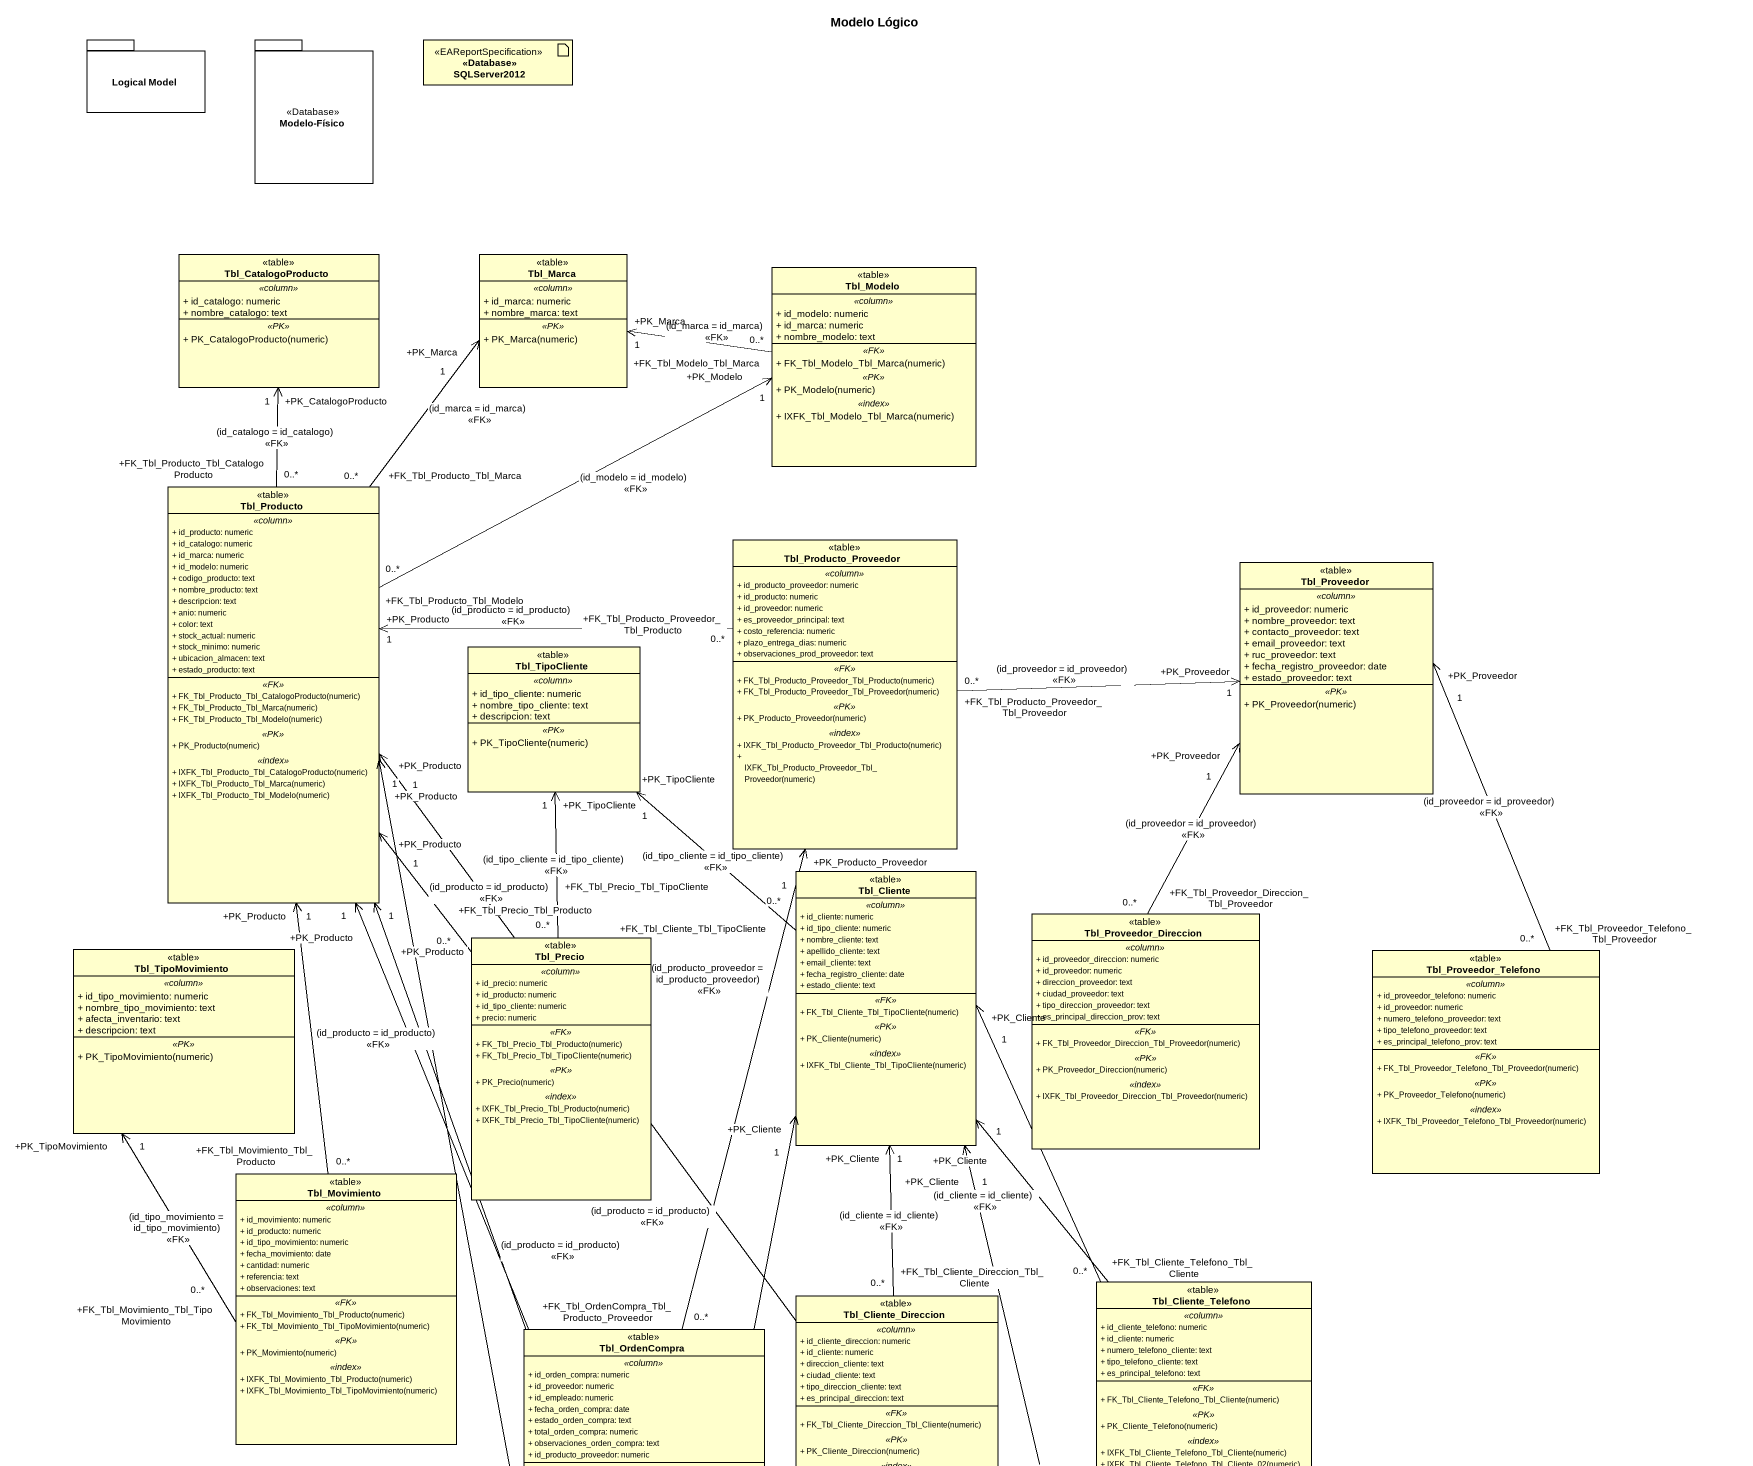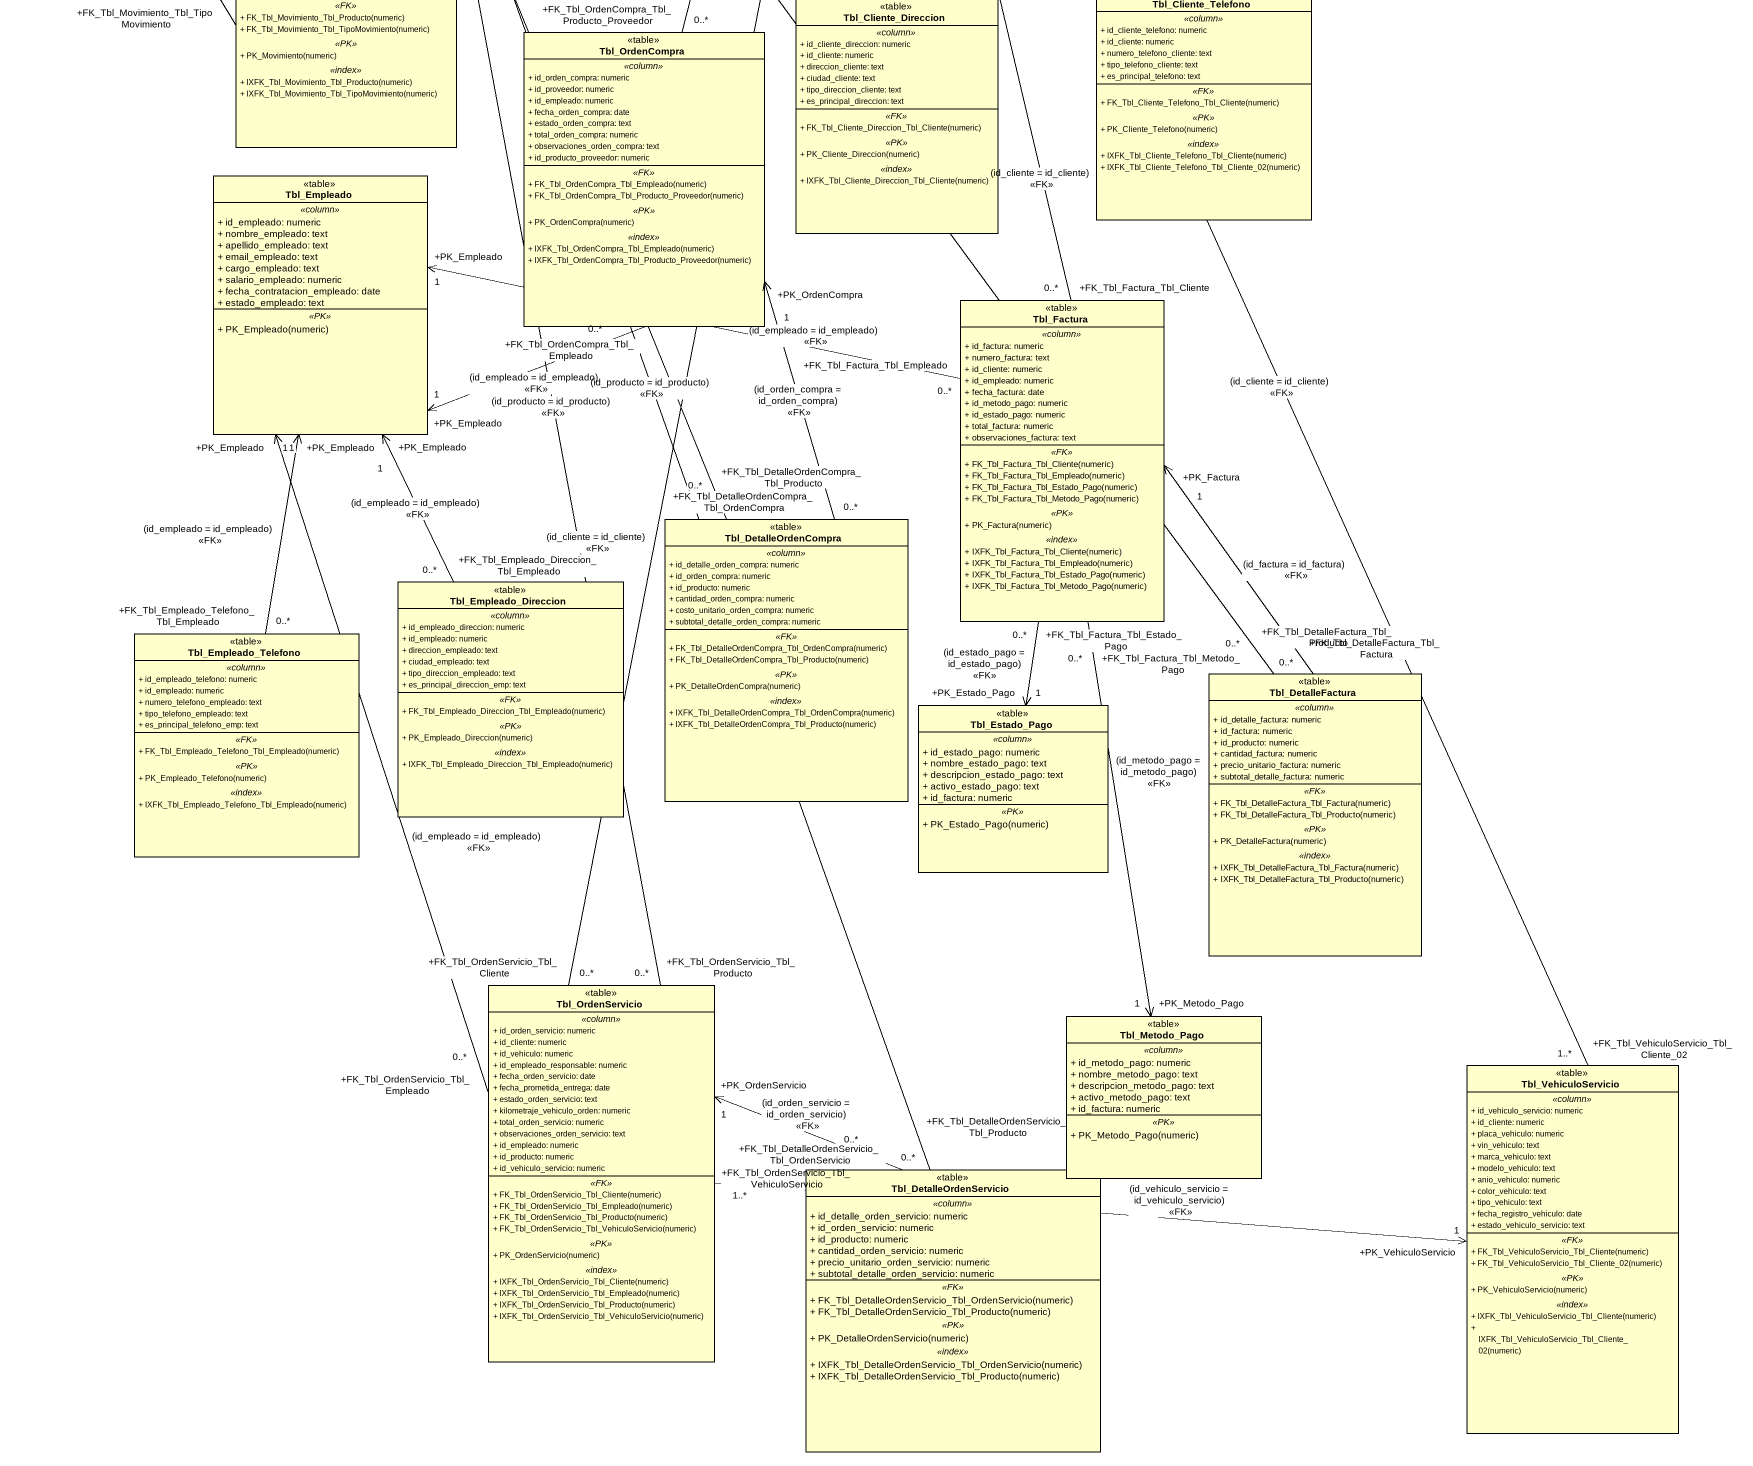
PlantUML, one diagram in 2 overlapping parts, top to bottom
@startuml
title Modelo Lógico
allowmixing
hide circle
hide empty members
skinparam classAttributeIconSize 0
package "Logical Model" as Logical_Model {
}
package "Modelo-Físico" as Modelo_Físico <<Database>> {
}
artifact "<<Database>> SQLServer2012" as Database_SQLServer2012 <<EAReportSpecification>>
class Tbl_CatalogoProducto <<table>> {
  .. <<column>> ..
  + id_catalogo: numeric
  + nombre_catalogo: text
  .. <<PK>> ..
  + PK_CatalogoProducto(numeric)
}
class Tbl_Marca <<table>> {
  .. <<column>> ..
  + id_marca: numeric
  + nombre_marca: text
  .. <<PK>> ..
  + PK_Marca(numeric)
}
class Tbl_Modelo <<table>> {
  .. <<column>> ..
  + id_modelo: numeric
  + id_marca: numeric
  + nombre_modelo: text
  .. <<FK>> ..
  + FK_Tbl_Modelo_Tbl_Marca(numeric)
  .. <<PK>> ..
  + PK_Modelo(numeric)
  .. <<index>> ..
  + IXFK_Tbl_Modelo_Tbl_Marca(numeric)
}
class Tbl_Producto <<table>> {
  .. <<column>> ..
  + id_producto: numeric
  + id_catalogo: numeric
  + id_marca: numeric
  + id_modelo: numeric
  + codigo_producto: text
  + nombre_producto: text
  + descripcion: text
  + anio: numeric
  + color: text
  + stock_actual: numeric
  + stock_minimo: numeric
  + ubicacion_almacen: text
  + estado_producto: text
  .. <<FK>> ..
  + FK_Tbl_Producto_Tbl_CatalogoProducto(numeric)
  + FK_Tbl_Producto_Tbl_Marca(numeric)
  + FK_Tbl_Producto_Tbl_Modelo(numeric)
  .. <<PK>> ..
  + PK_Producto(numeric)
  .. <<index>> ..
  + IXFK_Tbl_Producto_Tbl_CatalogoProducto(numeric)
  + IXFK_Tbl_Producto_Tbl_Marca(numeric)
  + IXFK_Tbl_Producto_Tbl_Modelo(numeric)
}
class Tbl_Producto_Proveedor <<table>> {
  .. <<column>> ..
  + id_producto_proveedor: numeric
  + id_producto: numeric
  + id_proveedor: numeric
  + es_proveedor_principal: text
  + costo_referencia: numeric
  + plazo_entrega_dias: numeric
  + observaciones_prod_proveedor: text
  .. <<FK>> ..
  + FK_Tbl_Producto_Proveedor_Tbl_Producto(numeric)
  + FK_Tbl_Producto_Proveedor_Tbl_Proveedor(numeric)
  .. <<PK>> ..
  + PK_Producto_Proveedor(numeric)
  .. <<index>> ..
  + IXFK_Tbl_Producto_Proveedor_Tbl_Producto(numeric)
  + IXFK_Tbl_Producto_Proveedor_Tbl_Proveedor(numeric)
}
class Tbl_Proveedor <<table>> {
  .. <<column>> ..
  + id_proveedor: numeric
  + nombre_proveedor: text
  + contacto_proveedor: text
  + email_proveedor: text
  + ruc_proveedor: text
  + fecha_registro_proveedor: date
  + estado_proveedor: text
  .. <<PK>> ..
  + PK_Proveedor(numeric)
}
class Tbl_TipoCliente <<table>> {
  .. <<column>> ..
  + id_tipo_cliente: numeric
  + nombre_tipo_cliente: text
  + descripcion: text
  .. <<PK>> ..
  + PK_TipoCliente(numeric)
}
class Tbl_Cliente <<table>> {
  .. <<column>> ..
  + id_cliente: numeric
  + id_tipo_cliente: numeric
  + nombre_cliente: text
  + apellido_cliente: text
  + email_cliente: text
  + fecha_registro_cliente: date
  + estado_cliente: text
  .. <<FK>> ..
  + FK_Tbl_Cliente_Tbl_TipoCliente(numeric)
  .. <<PK>> ..
  + PK_Cliente(numeric)
  .. <<index>> ..
  + IXFK_Tbl_Cliente_Tbl_TipoCliente(numeric)
}
class Tbl_Proveedor_Direccion <<table>> {
  .. <<column>> ..
  + id_proveedor_direccion: numeric
  + id_proveedor: numeric
  + direccion_proveedor: text
  + ciudad_proveedor: text
  + tipo_direccion_proveedor: text
  + es_principal_direccion_prov: text
  .. <<FK>> ..
  + FK_Tbl_Proveedor_Direccion_Tbl_Proveedor(numeric)
  .. <<PK>> ..
  + PK_Proveedor_Direccion(numeric)
  .. <<index>> ..
  + IXFK_Tbl_Proveedor_Direccion_Tbl_Proveedor(numeric)
}
class Tbl_TipoMovimiento <<table>> {
  .. <<column>> ..
  + id_tipo_movimiento: numeric
  + nombre_tipo_movimiento: text
  + afecta_inventario: text
  + descripcion: text
  .. <<PK>> ..
  + PK_TipoMovimiento(numeric)
}
class Tbl_Precio <<table>> {
  .. <<column>> ..
  + id_precio: numeric
  + id_producto: numeric
  + id_tipo_cliente: numeric
  + precio: numeric
  .. <<FK>> ..
  + FK_Tbl_Precio_Tbl_Producto(numeric)
  + FK_Tbl_Precio_Tbl_TipoCliente(numeric)
  .. <<PK>> ..
  + PK_Precio(numeric)
  .. <<index>> ..
  + IXFK_Tbl_Precio_Tbl_Producto(numeric)
  + IXFK_Tbl_Precio_Tbl_TipoCliente(numeric)
}
class Tbl_Proveedor_Telefono <<table>> {
  .. <<column>> ..
  + id_proveedor_telefono: numeric
  + id_proveedor: numeric
  + numero_telefono_proveedor: text
  + tipo_telefono_proveedor: text
  + es_principal_telefono_prov: text
  .. <<FK>> ..
  + FK_Tbl_Proveedor_Telefono_Tbl_Proveedor(numeric)
  .. <<PK>> ..
  + PK_Proveedor_Telefono(numeric)
  .. <<index>> ..
  + IXFK_Tbl_Proveedor_Telefono_Tbl_Proveedor(numeric)
}
class Tbl_Movimiento <<table>> {
  .. <<column>> ..
  + id_movimiento: numeric
  + id_producto: numeric
  + id_tipo_movimiento: numeric
  + fecha_movimiento: date
  + cantidad: numeric
  + referencia: text
  + observaciones: text
  .. <<FK>> ..
  + FK_Tbl_Movimiento_Tbl_Producto(numeric)
  + FK_Tbl_Movimiento_Tbl_TipoMovimiento(numeric)
  .. <<PK>> ..
  + PK_Movimiento(numeric)
  .. <<index>> ..
  + IXFK_Tbl_Movimiento_Tbl_Producto(numeric)
  + IXFK_Tbl_Movimiento_Tbl_TipoMovimiento(numeric)
}
class Tbl_Cliente_Direccion <<table>> {
  .. <<column>> ..
  + id_cliente_direccion: numeric
  + id_cliente: numeric
  + direccion_cliente: text
  + ciudad_cliente: text
  + tipo_direccion_cliente: text
  + es_principal_direccion: text
  .. <<FK>> ..
  + FK_Tbl_Cliente_Direccion_Tbl_Cliente(numeric)
  .. <<PK>> ..
  + PK_Cliente_Direccion(numeric)
  .. <<index>> ..
  + IXFK_Tbl_Cliente_Direccion_Tbl_Cliente(numeric)
}
class Tbl_Cliente_Telefono <<table>> {
  .. <<column>> ..
  + id_cliente_telefono: numeric
  + id_cliente: numeric
  + numero_telefono_cliente: text
  + tipo_telefono_cliente: text
  + es_principal_telefono: text
  .. <<FK>> ..
  + FK_Tbl_Cliente_Telefono_Tbl_Cliente(numeric)
  .. <<PK>> ..
  + PK_Cliente_Telefono(numeric)
  .. <<index>> ..
  + IXFK_Tbl_Cliente_Telefono_Tbl_Cliente(numeric)
  + IXFK_Tbl_Cliente_Telefono_Tbl_Cliente_02(numeric)
}
class Tbl_OrdenCompra <<table>> {
  .. <<column>> ..
  + id_orden_compra: numeric
  + id_proveedor: numeric
  + id_empleado: numeric
  + fecha_orden_compra: date
  + estado_orden_compra: text
  + total_orden_compra: numeric
  + observaciones_orden_compra: text
  + id_producto_proveedor: numeric
  .. <<FK>> ..
  + FK_Tbl_OrdenCompra_Tbl_Empleado(numeric)
  + FK_Tbl_OrdenCompra_Tbl_Producto_Proveedor(numeric)
  .. <<PK>> ..
  + PK_OrdenCompra(numeric)
  .. <<index>> ..
  + IXFK_Tbl_OrdenCompra_Tbl_Empleado(numeric)
  + IXFK_Tbl_OrdenCompra_Tbl_Producto_Proveedor(numeric)
}
class Tbl_Empleado <<table>> {
  .. <<column>> ..
  + id_empleado: numeric
  + nombre_empleado: text
  + apellido_empleado: text
  + email_empleado: text
  + cargo_empleado: text
  + salario_empleado: numeric
  + fecha_contratacion_empleado: date
  + estado_empleado: text
  .. <<PK>> ..
  + PK_Empleado(numeric)
}
class Tbl_Factura <<table>> {
  .. <<column>> ..
  + id_factura: numeric
  + numero_factura: text
  + id_cliente: numeric
  + id_empleado: numeric
  + fecha_factura: date
  + id_metodo_pago: numeric
  + id_estado_pago: numeric
  + total_factura: numeric
  + observaciones_factura: text
  .. <<FK>> ..
  + FK_Tbl_Factura_Tbl_Cliente(numeric)
  + FK_Tbl_Factura_Tbl_Empleado(numeric)
  + FK_Tbl_Factura_Tbl_Estado_Pago(numeric)
  + FK_Tbl_Factura_Tbl_Metodo_Pago(numeric)
  .. <<PK>> ..
  + PK_Factura(numeric)
  .. <<index>> ..
  + IXFK_Tbl_Factura_Tbl_Cliente(numeric)
  + IXFK_Tbl_Factura_Tbl_Empleado(numeric)
  + IXFK_Tbl_Factura_Tbl_Estado_Pago(numeric)
  + IXFK_Tbl_Factura_Tbl_Metodo_Pago(numeric)
}
class Tbl_DetalleOrdenCompra <<table>> {
  .. <<column>> ..
  + id_detalle_orden_compra: numeric
  + id_orden_compra: numeric
  + id_producto: numeric
  + cantidad_orden_compra: numeric
  + costo_unitario_orden_compra: numeric
  + subtotal_detalle_orden_compra: numeric
  .. <<FK>> ..
  + FK_Tbl_DetalleOrdenCompra_Tbl_OrdenCompra(numeric)
  + FK_Tbl_DetalleOrdenCompra_Tbl_Producto(numeric)
  .. <<PK>> ..
  + PK_DetalleOrdenCompra(numeric)
  .. <<index>> ..
  + IXFK_Tbl_DetalleOrdenCompra_Tbl_OrdenCompra(numeric)
  + IXFK_Tbl_DetalleOrdenCompra_Tbl_Producto(numeric)
}
class Tbl_Empleado_Direccion <<table>> {
  .. <<column>> ..
  + id_empleado_direccion: numeric
  + id_empleado: numeric
  + direccion_empleado: text
  + ciudad_empleado: text
  + tipo_direccion_empleado: text
  + es_principal_direccion_emp: text
  .. <<FK>> ..
  + FK_Tbl_Empleado_Direccion_Tbl_Empleado(numeric)
  .. <<PK>> ..
  + PK_Empleado_Direccion(numeric)
  .. <<index>> ..
  + IXFK_Tbl_Empleado_Direccion_Tbl_Empleado(numeric)
}
class Tbl_Empleado_Telefono <<table>> {
  .. <<column>> ..
  + id_empleado_telefono: numeric
  + id_empleado: numeric
  + numero_telefono_empleado: text
  + tipo_telefono_empleado: text
  + es_principal_telefono_emp: text
  .. <<FK>> ..
  + FK_Tbl_Empleado_Telefono_Tbl_Empleado(numeric)
  .. <<PK>> ..
  + PK_Empleado_Telefono(numeric)
  .. <<index>> ..
  + IXFK_Tbl_Empleado_Telefono_Tbl_Empleado(numeric)
}
class Tbl_DetalleFactura <<table>> {
  .. <<column>> ..
  + id_detalle_factura: numeric
  + id_factura: numeric
  + id_producto: numeric
  + cantidad_factura: numeric
  + precio_unitario_factura: numeric
  + subtotal_detalle_factura: numeric
  .. <<FK>> ..
  + FK_Tbl_DetalleFactura_Tbl_Factura(numeric)
  + FK_Tbl_DetalleFactura_Tbl_Producto(numeric)
  .. <<PK>> ..
  + PK_DetalleFactura(numeric)
  .. <<index>> ..
  + IXFK_Tbl_DetalleFactura_Tbl_Factura(numeric)
  + IXFK_Tbl_DetalleFactura_Tbl_Producto(numeric)
}
class Tbl_Estado_Pago <<table>> {
  .. <<column>> ..
  + id_estado_pago: numeric
  + nombre_estado_pago: text
  + descripcion_estado_pago: text
  + activo_estado_pago: text
  + id_factura: numeric
  .. <<PK>> ..
  + PK_Estado_Pago(numeric)
}
class Tbl_OrdenServicio <<table>> {
  .. <<column>> ..
  + id_orden_servicio: numeric
  + id_cliente: numeric
  + id_vehiculo: numeric
  + id_empleado_responsable: numeric
  + fecha_orden_servicio: date
  + fecha_prometida_entrega: date
  + estado_orden_servicio: text
  + kilometraje_vehiculo_orden: numeric
  + total_orden_servicio: numeric
  + observaciones_orden_servicio: text
  + id_empleado: numeric
  + id_producto: numeric
  + id_vehiculo_servicio: numeric
  .. <<FK>> ..
  + FK_Tbl_OrdenServicio_Tbl_Cliente(numeric)
  + FK_Tbl_OrdenServicio_Tbl_Empleado(numeric)
  + FK_Tbl_OrdenServicio_Tbl_Producto(numeric)
  + FK_Tbl_OrdenServicio_Tbl_VehiculoServicio(numeric)
  .. <<PK>> ..
  + PK_OrdenServicio(numeric)
  .. <<index>> ..
  + IXFK_Tbl_OrdenServicio_Tbl_Cliente(numeric)
  + IXFK_Tbl_OrdenServicio_Tbl_Empleado(numeric)
  + IXFK_Tbl_OrdenServicio_Tbl_Producto(numeric)
  + IXFK_Tbl_OrdenServicio_Tbl_VehiculoServicio(numeric)
}
class Tbl_Metodo_Pago <<table>> {
  .. <<column>> ..
  + id_metodo_pago: numeric
  + nombre_metodo_pago: text
  + descripcion_metodo_pago: text
  + activo_metodo_pago: text
  + id_factura: numeric
  .. <<PK>> ..
  + PK_Metodo_Pago(numeric)
}
class Tbl_VehiculoServicio <<table>> {
  .. <<column>> ..
  + id_vehiculo_servicio: numeric
  + id_cliente: numeric
  + placa_vehiculo: numeric
  + vin_vehiculo: text
  + marca_vehiculo: text
  + modelo_vehiculo: text
  + anio_vehiculo: numeric
  + color_vehiculo: text
  + tipo_vehiculo: text
  + fecha_registro_vehiculo: date
  + estado_vehiculo_servicio: text
  .. <<FK>> ..
  + FK_Tbl_VehiculoServicio_Tbl_Cliente(numeric)
  + FK_Tbl_VehiculoServicio_Tbl_Cliente_02(numeric)
  .. <<PK>> ..
  + PK_VehiculoServicio(numeric)
  .. <<index>> ..
  + IXFK_Tbl_VehiculoServicio_Tbl_Cliente(numeric)
  + IXFK_Tbl_VehiculoServicio_Tbl_Cliente_02(numeric)
}
class Tbl_DetalleOrdenServicio <<table>> {
  .. <<column>> ..
  + id_detalle_orden_servicio: numeric
  + id_orden_servicio: numeric
  + id_producto: numeric
  + cantidad_orden_servicio: numeric
  + precio_unitario_orden_servicio: numeric
  + subtotal_detalle_orden_servicio: numeric
  .. <<FK>> ..
  + FK_Tbl_DetalleOrdenServicio_Tbl_OrdenServicio(numeric)
  + FK_Tbl_DetalleOrdenServicio_Tbl_Producto(numeric)
  .. <<PK>> ..
  + PK_DetalleOrdenServicio(numeric)
  .. <<index>> ..
  + IXFK_Tbl_DetalleOrdenServicio_Tbl_OrdenServicio(numeric)
  + IXFK_Tbl_DetalleOrdenServicio_Tbl_Producto(numeric)
}
Tbl_Modelo "+FK_Tbl_Modelo_Tbl_Marca\n0..*" -left-> "+PK_Marca\n1" Tbl_Marca : (id_marca = id_marca)\n<<FK>>
Tbl_Producto "+FK_Tbl_Producto_Tbl_CatalogoProducto\n0..*" -up-> "+PK_CatalogoProducto\n1" Tbl_CatalogoProducto : (id_catalogo = id_catalogo)\n<<FK>>
Tbl_Producto "+FK_Tbl_Producto_Tbl_Marca\n0..*" -up-> "+PK_Marca\n1" Tbl_Marca : (id_marca = id_marca)\n<<FK>>
Tbl_Producto "+FK_Tbl_Producto_Tbl_Modelo\n0..*" -right-> "+PK_Modelo\n1" Tbl_Modelo : (id_modelo = id_modelo)\n<<FK>>
Tbl_Producto_Proveedor "+FK_Tbl_Producto_Proveedor_Tbl_Producto\n0..*" -left-> "+PK_Producto\n1" Tbl_Producto : (id_producto = id_producto)\n<<FK>>
Tbl_Producto_Proveedor "+FK_Tbl_Producto_Proveedor_Tbl_Proveedor\n0..*" -right-> "+PK_Proveedor\n1" Tbl_Proveedor : (id_proveedor = id_proveedor)\n<<FK>>
Tbl_Cliente "+FK_Tbl_Cliente_Tbl_TipoCliente\n0..*" -up-> "+PK_TipoCliente\n1" Tbl_TipoCliente : (id_tipo_cliente = id_tipo_cliente)\n<<FK>>
Tbl_Proveedor_Direccion "+FK_Tbl_Proveedor_Direccion_Tbl_Proveedor\n0..*" -up-> "+PK_Proveedor\n1" Tbl_Proveedor : (id_proveedor = id_proveedor)\n<<FK>>
Tbl_Precio "+FK_Tbl_Precio_Tbl_Producto\n0..*" -up-> "+PK_Producto\n1" Tbl_Producto : (id_producto = id_producto)\n<<FK>>
Tbl_Precio "+FK_Tbl_Precio_Tbl_TipoCliente\n0..*" -up-> "+PK_TipoCliente\n1" Tbl_TipoCliente : (id_tipo_cliente = id_tipo_cliente)\n<<FK>>
Tbl_Proveedor_Telefono "+FK_Tbl_Proveedor_Telefono_Tbl_Proveedor\n0..*" -up-> "+PK_Proveedor\n1" Tbl_Proveedor : (id_proveedor = id_proveedor)\n<<FK>>
Tbl_Movimiento "+FK_Tbl_Movimiento_Tbl_Producto\n0..*" -up-> "+PK_Producto\n1" Tbl_Producto : (id_producto = id_producto)\n<<FK>>
Tbl_Movimiento "+FK_Tbl_Movimiento_Tbl_TipoMovimiento\n0..*" -up-> "+PK_TipoMovimiento\n1" Tbl_TipoMovimiento : (id_tipo_movimiento = id_tipo_movimiento)\n<<FK>>
Tbl_Cliente_Direccion "+FK_Tbl_Cliente_Direccion_Tbl_Cliente\n0..*" -up-> "+PK_Cliente\n1" Tbl_Cliente : (id_cliente = id_cliente)\n<<FK>>
Tbl_Cliente_Telefono "+FK_Tbl_Cliente_Telefono_Tbl_Cliente\n0..*" -up-> "+PK_Cliente\n1" Tbl_Cliente : (id_cliente = id_cliente)\n<<FK>>
Tbl_OrdenCompra "+FK_Tbl_OrdenCompra_Tbl_Producto_Proveedor\n0..*" -up-> "+PK_Producto_Proveedor\n1" Tbl_Producto_Proveedor : (id_producto_proveedor = id_producto_proveedor)\n<<FK>>
Tbl_OrdenCompra "+FK_Tbl_OrdenCompra_Tbl_Empleado\n0..*" -left-> "+PK_Empleado\n1" Tbl_Empleado : (id_empleado = id_empleado)\n<<FK>>
Tbl_Factura "+FK_Tbl_Factura_Tbl_Cliente\n0..*" -up-> "+PK_Cliente\n1" Tbl_Cliente : (id_cliente = id_cliente)\n<<FK>>
Tbl_Factura "+FK_Tbl_Factura_Tbl_Empleado\n0..*" -left-> "+PK_Empleado\n1" Tbl_Empleado : (id_empleado = id_empleado)\n<<FK>>
Tbl_Factura "+FK_Tbl_Factura_Tbl_Estado_Pago\n0..*" --> "+PK_Estado_Pago\n1" Tbl_Estado_Pago : (id_estado_pago = id_estado_pago)\n<<FK>>
Tbl_Factura "+FK_Tbl_Factura_Tbl_Metodo_Pago\n0..*" --> "+PK_Metodo_Pago\n1" Tbl_Metodo_Pago : (id_metodo_pago = id_metodo_pago)\n<<FK>>
Tbl_DetalleOrdenCompra "+FK_Tbl_DetalleOrdenCompra_Tbl_Producto\n0..*" -up-> "+PK_Producto\n1" Tbl_Producto : (id_producto = id_producto)\n<<FK>>
Tbl_DetalleOrdenCompra "+FK_Tbl_DetalleOrdenCompra_Tbl_OrdenCompra\n0..*" -up-> "+PK_OrdenCompra\n1" Tbl_OrdenCompra : (id_orden_compra = id_orden_compra)\n<<FK>>
Tbl_Empleado_Direccion "+FK_Tbl_Empleado_Direccion_Tbl_Empleado\n0..*" -up-> "+PK_Empleado\n1" Tbl_Empleado : (id_empleado = id_empleado)\n<<FK>>
Tbl_Empleado_Telefono "+FK_Tbl_Empleado_Telefono_Tbl_Empleado\n0..*" -up-> "+PK_Empleado\n1" Tbl_Empleado : (id_empleado = id_empleado)\n<<FK>>
Tbl_DetalleFactura "+FK_Tbl_DetalleFactura_Tbl_Producto\n0..*" -up-> "+PK_Producto\n1" Tbl_Producto : (id_producto = id_producto)\n<<FK>>
Tbl_DetalleFactura "+FK_Tbl_DetalleFactura_Tbl_Factura\n0..*" -up-> "+PK_Factura\n1" Tbl_Factura : (id_factura = id_factura)\n<<FK>>
Tbl_OrdenServicio "+FK_Tbl_OrdenServicio_Tbl_Producto\n0..*" -up-> "+PK_Producto\n1" Tbl_Producto : (id_producto = id_producto)\n<<FK>>
Tbl_OrdenServicio "+FK_Tbl_OrdenServicio_Tbl_Cliente\n0..*" -up-> "+PK_Cliente\n1" Tbl_Cliente : (id_cliente = id_cliente)\n<<FK>>
Tbl_OrdenServicio "+FK_Tbl_OrdenServicio_Tbl_Empleado\n0..*" -up-> "+PK_Empleado\n1" Tbl_Empleado : (id_empleado = id_empleado)\n<<FK>>
Tbl_OrdenServicio "+FK_Tbl_OrdenServicio_Tbl_VehiculoServicio\n1..*" -right-> "+PK_VehiculoServicio\n1" Tbl_VehiculoServicio : (id_vehiculo_servicio = id_vehiculo_servicio)\n<<FK>>
Tbl_VehiculoServicio "+FK_Tbl_VehiculoServicio_Tbl_Cliente_02\n1..*" -up-> "+PK_Cliente\n1" Tbl_Cliente : (id_cliente = id_cliente)\n<<FK>>
Tbl_DetalleOrdenServicio "+FK_Tbl_DetalleOrdenServicio_Tbl_Producto\n0..*" -up-> "+PK_Producto\n1" Tbl_Producto : (id_producto = id_producto)\n<<FK>>
Tbl_DetalleOrdenServicio "+FK_Tbl_DetalleOrdenServicio_Tbl_OrdenServicio\n0..*" -left-> "+PK_OrdenServicio\n1" Tbl_OrdenServicio : (id_orden_servicio = id_orden_servicio)\n<<FK>>
@enduml
